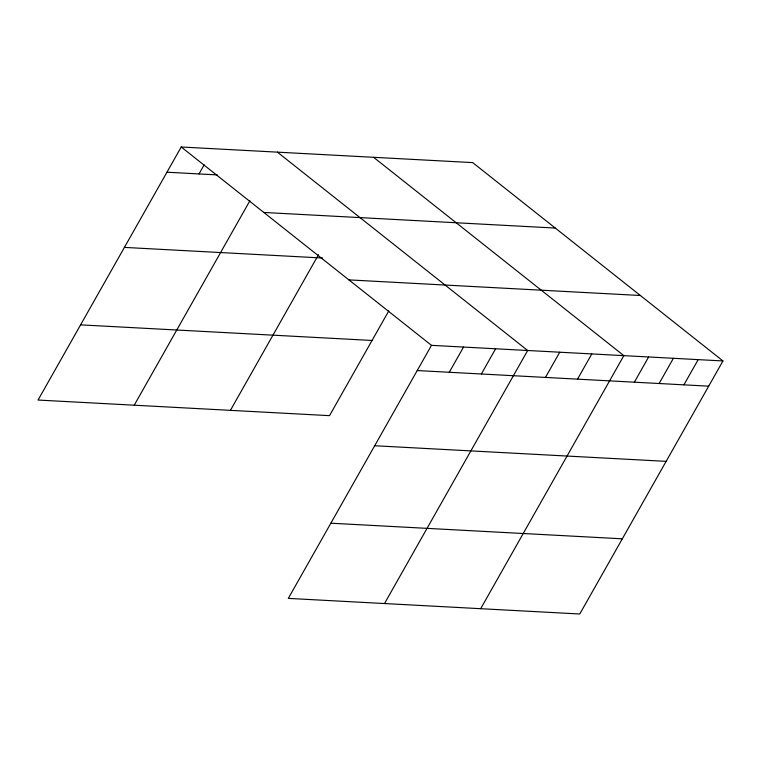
<?xml version="1.0" encoding="UTF-8"?>
<svg xmlns="http://www.w3.org/2000/svg" width="761" height="761" viewBox="0 0 761 761"><rect width="100%" height="100%" fill="white"/><g stroke="black" fill="none" stroke-linecap="round" stroke-linejoin="round"><path stroke-width="1.14" d="M722.95 360.952L431.487 345.342L288.314 598.393L579.777 614.003L722.95 360.952L472.686 162.607L181.223 146.997L38.05 400.048L329.513 415.658L388.776 310.916M199.011 173.936L204.148 164.852M134.231 405.194L249.912 200.733M230.412 410.35L318.507 254.659M449.275 372.281L463.544 347.064M481.342 373.993L495.611 348.776M384.505 603.549L527.668 350.498L277.404 152.143M545.466 377.427L559.735 352.21M577.523 379.149L591.792 353.932M480.686 608.695L623.849 355.644L373.584 157.299M634.36 382.193L648.629 356.976M659.131 383.515L673.399 358.298M683.911 384.847L698.179 359.63M166.954 172.214L217.332 174.916M263.81 212.452L555.273 228.062M124.414 247.401L322.674 258.017M348.899 279.886L640.362 295.496M80.59 324.861L372.053 340.471M417.218 370.559L708.681 386.169M374.678 445.746L666.141 461.356M330.854 523.207L622.317 538.817M181.223 146.997L431.487 345.342"/></g></svg>
